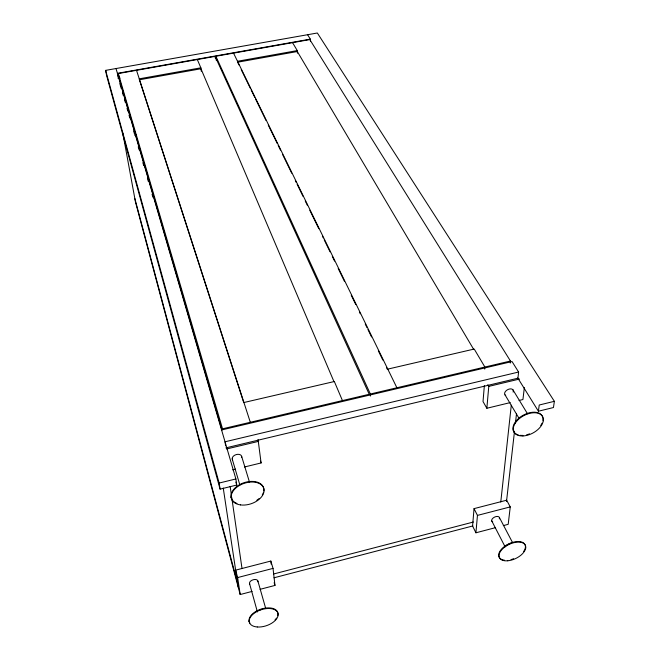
<?xml version="1.0" encoding="UTF-8"?>
<svg xmlns="http://www.w3.org/2000/svg" width="660" height="660" viewBox="0 0 660 660"><rect width="100%" height="100%" fill="white"/><g stroke="black" fill="none" stroke-linecap="round" stroke-linejoin="round"><path stroke-width="0.99" d="M484.712 369.088L484.885 367.042L474.218 349.049L387.783 369.113M503.308 525.607L508.2 524.329L510.254 506.905L506.649 500.222L474.037 508.629L472.577 526.012L475.926 532.785L495.487 527.662M484.358 385.654L483.021 401.544L486.849 408.268L510.254 402.6M475.926 532.785L477.452 515.402L474.037 508.629M486.849 408.268L488.771 386.389L487.789 384.714M510.246 363.066L510.46 361.02L309.82 39.592L215.861 56.257L216.348 60.53M500.775 502.029L511.294 405.19M221.587 429.973L512.036 361.54L518.603 372.042L517.918 378.205L225.91 447.868M506.501 501.542L514.519 431.178M515.452 423.027L516.491 413.845M524.345 387.577L522.934 399.531L519.032 400.471M554.367 401.321L553.459 407.534L538.403 411.221L539.228 405.009L554.367 401.321L317.344 33L105.633 70.372L106.598 75.504L220.077 489.134L236.734 485.059L235.892 478.962L116.011 68.541M122.776 132.982L135.465 201.976L240.19 594.536L252.112 591.409M260.065 589.331L274.964 585.428L273.034 568.392L270.823 561.058L235.645 570.133L237.641 577.566L240.19 594.536M273.57 574.002L473.393 522.027M274.007 577.789L472.849 525.946M237.641 577.566L273.034 568.392M477.452 515.402L510.254 506.905M220.077 489.134L219.136 483.046L235.892 478.962M232.642 469.846L235.587 469.136M244.414 466.999L261.096 462.957L258.052 439.502M518.603 372.042L225.035 441.787L225.621 445.846M226.619 448.981L258.646 441.334M488.771 386.389L519.568 379.038M370.384 396.049L370.359 394.012L510.46 361.02M243.928 402.517L334.339 381.521L342.449 400.579M134.599 135.234L136.612 134.855M118.049 78.408L120.07 78.045M201.275 71.305L200.846 67.823L139.268 78.829L139.557 80.561M237.517 61.264L297.264 50.589L297.421 53.212M139.425 79.778L200.962 68.764L333.985 381.686M237.616 62.213L297.322 51.529L473.616 349.28M310.447 41.167L310.349 39.13L117.414 73.334L118.189 77.624M118.305 73.557L215.102 56.389L369.221 394.276L222.527 428.818L118.305 73.557L119.229 78.713L221.958 429.949M307.593 34.724L310.349 39.13M517.745 377.933L538.403 411.221M543.279 420.775L542.941 420.222A16.269 9.826 -28.5 0 0 542.974 418.358M512.886 389.73L527.513 413.787M505.073 394.944L518.966 418.225M292.561 42.653L297.264 50.589M525.418 547.429L525.707 547.981M499.414 517.522L512.49 542.462M491.774 520.946L505.131 546.86M233.541 53.122L396.891 387.758M238.062 63.137L238.97 64.985M241.222 69.613L250.239 88.11M251.147 89.958L254.752 97.358M255.651 99.206L266.021 120.483M268.282 125.111L277.299 143.608M278.198 145.456L280.459 150.084M282.711 154.712L291.728 173.209M295.334 180.609L296.241 182.457M297.14 184.305L303.006 196.333M305.258 200.962L307.51 205.582M309.771 210.21L318.788 228.707M322.393 236.107L323.301 237.955M324.2 239.811L330.058 251.831M332.318 256.459L334.57 261.079M338.176 268.48L344.495 281.432M351.26 295.309L355.765 304.557M359.378 311.957L360.277 313.805M365.236 323.977L367.042 327.682M367.942 329.53L371.547 336.93M378.312 350.807L382.825 360.055M386.43 367.455L387.337 369.303M215.861 56.257L370.359 394.012M197.323 59.54L200.846 67.823M136.521 70.331L250.313 422.276M139.738 80.759L243.746 402.641M260.502 461.117L261.096 462.957M241.7 456.547L249.579 482.452M274.147 582.681L274.964 585.428M232.204 458.989L239.852 484.993M119.815 83.556L121.258 88.506M122.413 92.458L123.271 95.428M124.426 99.379L125.293 102.349M127.017 108.281L127.883 111.251M129.03 115.203L129.896 118.173M133.642 131.026L134.508 133.996M138.245 146.85L139.112 149.82M142.857 162.673L143.723 165.635M147.46 178.497L148.327 181.459M152.072 194.32L152.938 197.282M235.876 482.089L236.734 485.059M257.911 581.113L265.741 608.561M231.074 497.071L231.248 497.689M249.505 583.432L257.416 611.952M105.633 70.372L219.136 483.046M249.059 621.068L249.224 621.687M134.821 198.47L237.641 583.349M223.245 488.045L238.21 587.119M230.142 486.362L231.313 494.472M231.751 497.516L242.014 568.532M270.823 561.058L271.169 564.069M215.102 56.389L215.3 58.096M499.315 518.867A4.191 2.368 -25.8 0 0 496.782 516.458L495.776 516.648A4.191 2.368 -25.8 0 0 492.055 519.238A4.191 2.368 -25.8 0 0 492.707 521.829M504.529 560.224A14.372 7.796 -25.6 0 1 500.247 550.754A14.372 7.796 -25.6 0 1 516.986 541.571A14.372 7.796 -25.6 0 1 525.005 548.996M524.65 549.796A14.372 7.796 -25.6 0 1 523.669 551.43M513.629 558.731A14.372 7.796 -25.6 0 1 511.021 559.589M505.329 546.34A9.182 4.991 -25.6 0 1 511.591 543.089M257.878 581.807A4.372 2.541 -18.2 0 0 254.372 579.529L253.267 579.744A4.372 2.541 -18.2 0 0 249.761 584.042M249.868 623.114A15.015 8.407 -18.4 0 1 262.399 608.702A15.015 8.407 -18.4 0 1 277.712 615.689M276.515 618.098A15.015 8.407 -18.4 0 1 275.03 619.872M259.743 610.054A9.586 5.379 -18.4 0 1 262.119 609.238M241.675 457.413A4.917 3.234 -18.1 0 0 237.658 454.336L236.404 454.542A4.917 3.234 -18.1 0 0 232.51 459.781M236.957 503.464A16.954 10.783 -18.3 0 1 241.189 483.829A16.954 10.783 -18.3 0 1 263.81 490.933M263.381 492.673A16.954 10.783 -18.3 0 1 262.284 494.917M259.248 498.432A16.954 10.783 -18.3 0 1 256.814 500.288M513.134 392.089A4.727 2.962 -28.8 0 0 510.345 388.888L509.215 389.07A4.727 2.962 -28.8 0 0 505.024 392.131A4.727 2.962 -28.8 0 0 505.717 395.439M542.041 423.192A16.269 9.826 -28.5 0 1 540.738 425.452M529.551 433.876A16.269 9.826 -28.5 0 1 526.63 434.8M522.827 435.394A16.269 9.826 -28.5 0 1 520.187 435.319M518.331 434.965A16.269 9.826 -28.5 0 1 520.517 416.905A16.269 9.826 -28.5 0 1 542.825 417.491M507.746 560.785A14.38 7.796 -25.6 0 0 525.566 545.845A14.38 7.796 -25.6 0 0 503.786 547.767A14.38 7.796 -25.6 0 0 507.746 560.785M257.268 626.983A15.023 8.407 -18.4 0 0 278.132 613.981A15.023 8.407 -18.4 0 0 255.601 612.307A15.023 8.407 -18.4 0 0 257.268 626.983M240.487 504.908A16.962 10.783 -18.3 0 0 264.041 489.613A16.962 10.783 -18.3 0 0 238.359 486.115A16.962 10.783 -18.3 0 0 240.487 504.908M522.943 435.955A16.277 9.826 -28.5 0 0 543.163 418.036A16.277 9.826 -28.5 0 0 518.793 419.092A16.277 9.826 -28.5 0 0 522.943 435.955"/></g></svg>
